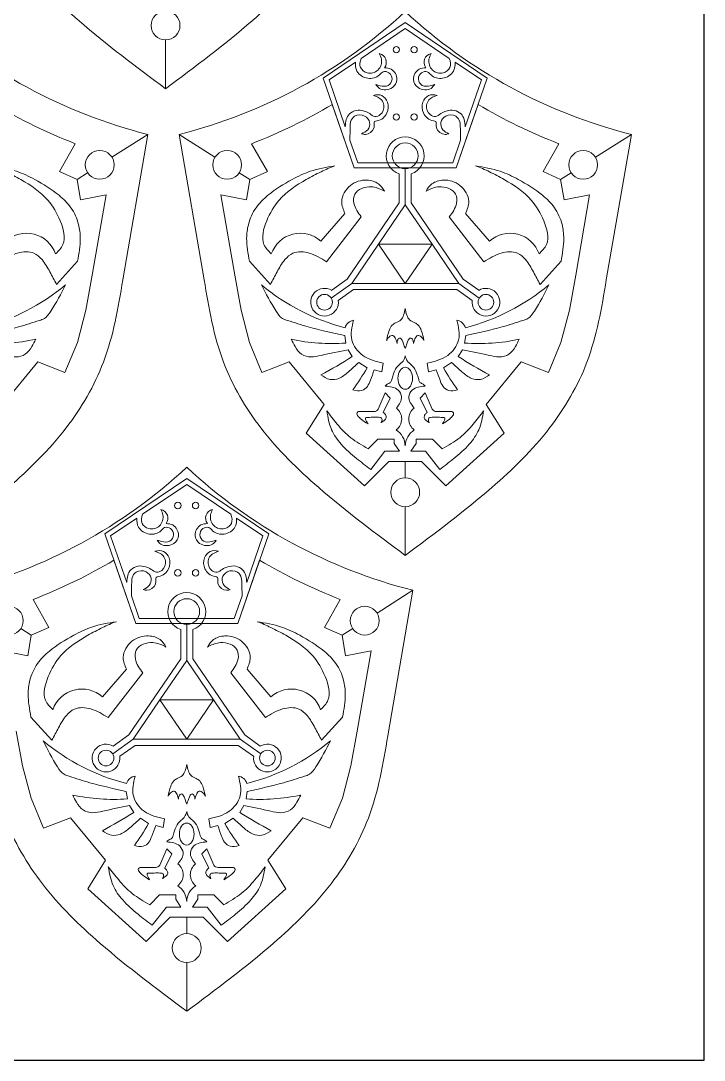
# Model space of a CAD drawing. Header units: inches. Extents: x 0 to 12, y 0 to 12.
# Drawn here: x 9.487 to 12, y 0 to 3.822 of the extents above; entities that cross this region are included whole.
import ezdxf

# ---------------------------------------------------------------- set-up
doc = ezdxf.new("R2010")
doc.units = ezdxf.units.IN
doc.header["$MEASUREMENT"] = 0
doc.layers.get('0').update_dxf_attribs({"color": 5})

msp = doc.modelspace()

# ---------------------------------------------------------------- linework, layer by layer
at = {"lineweight": 0}
for p, q in [((10.9007, 3.8153), (10.599, 3.6116)), ((10.7386, 3.6839), (10.9007, 3.7934)), ((11.2024, 3.6116), (10.9007, 3.8153)), ((10.9007, 3.7934), (11.0628, 3.6839)), ((10.0196, 3.5724), (10.0196, 3.7517)), ((10.6207, 3.6044), (10.7173, 3.6696)), ((11.0841, 3.6696), (11.1807, 3.6044)), ((10.599, 3.6116), (10.7133, 3.2818)), ((10.6803, 3.4324), (10.6207, 3.6044)), ((11.0881, 3.2818), (11.2024, 3.6116)), ((11.1807, 3.6044), (11.1211, 3.4324)), ((10.7133, 3.2818), (10.6327, 3.5145)), ((11.1687, 3.5145), (11.0881, 3.2818)), ((9.9546, 3.404), (9.8226, 3.32)), ((10.2011, 3.32), (10.0691, 3.404)), ((11.7323, 3.404), (11.6003, 3.32)), ((9.6298, 3.2676), (9.6876, 3.3701)), ((10.3361, 3.3701), (10.3939, 3.2676)), ((10.7262, 3.2999), (10.6974, 3.3831)), ((11.104, 3.3831), (11.0752, 3.2999)), ((11.4075, 3.2676), (11.4653, 3.3701)), ((10.9007, 3.2999), (10.7262, 3.2999)), ((11.0752, 3.2999), (10.9007, 3.2999)), ((9.6944, 3.2385), (9.6298, 3.2676)), ((9.7331, 3.2631), (9.6944, 3.2385)), ((10.3293, 3.2385), (10.2906, 3.2631)), ((10.3939, 3.2676), (10.3293, 3.2385)), ((10.9007, 3.2818), (10.7133, 3.2818)), ((10.7133, 3.2818), (10.9007, 3.2818)), ((10.8784, 3.2595), (10.8784, 3.1525)), ((11.0881, 3.2818), (10.9007, 3.2818)), ((10.9007, 3.2818), (11.0881, 3.2818)), ((10.9007, 3.1456), (10.9007, 3.2782)), ((10.923, 3.1525), (10.923, 3.2595)), ((11.4721, 3.2385), (11.4075, 3.2676)), ((11.5108, 3.2631), (11.4721, 3.2385)), ((9.7069, 3.1635), (9.6944, 3.2385)), ((10.3293, 3.2385), (10.3168, 3.1635)), ((11.4846, 3.1635), (11.4721, 3.2385)), ((9.8008, 3.1815), (9.7069, 3.1635)), ((9.7498, 2.8863), (9.8008, 3.1815)), ((10.3168, 3.1635), (10.2229, 3.1815)), ((10.2229, 3.1815), (10.2739, 2.8863)), ((11.5785, 3.1815), (11.4846, 3.1635)), ((11.5275, 2.8863), (11.5785, 3.1815)), ((10.8784, 3.1525), (10.6876, 2.8719)), ((10.9007, 3.1456), (10.8022, 3.0008)), ((10.9992, 3.0008), (10.9007, 3.1456)), ((11.1138, 2.8719), (10.923, 3.1525)), ((10.591, 3.0118), (10.679, 3.1134)), ((10.7388, 3.1009), (10.6113, 2.936)), ((11.0626, 3.1009), (11.1901, 2.936)), ((11.2104, 3.0118), (11.1224, 3.1134)), ((10.8022, 3.0008), (10.7038, 2.8561)), ((10.9007, 2.8561), (10.8022, 3.0008)), ((10.8022, 3.0008), (10.9992, 3.0008)), ((10.9992, 3.0008), (10.9007, 2.8561)), ((11.0976, 2.8561), (10.9992, 3.0008)), ((9.6189, 2.8529), (9.6958, 2.9379)), ((10.4048, 2.8529), (10.3279, 2.9379)), ((11.3966, 2.8529), (11.4735, 2.9379)), ((9.7265, 2.7581), (9.7498, 2.8863)), ((10.2739, 2.8863), (10.2972, 2.7581)), ((10.6876, 2.8719), (10.6304, 2.8309)), ((11.171, 2.8309), (11.1138, 2.8719)), ((11.5042, 2.7581), (11.5275, 2.8863)), ((10.7038, 2.8561), (10.6286, 2.8022)), ((10.6547, 2.7934), (10.711, 2.8338)), ((10.7038, 2.8561), (10.9007, 2.8561)), ((10.711, 2.8338), (10.9007, 2.8338)), ((10.9007, 2.8561), (11.0976, 2.8561)), ((10.9007, 2.8338), (11.0904, 2.8338)), ((11.0904, 2.8338), (11.1467, 2.7934)), ((11.0976, 2.8561), (11.1728, 2.8022)), ((9.6954, 2.639), (9.7265, 2.7581)), ((10.2972, 2.7581), (10.3283, 2.639)), ((11.4731, 2.639), (11.5042, 2.7581)), ((9.6497, 2.5287), (9.6954, 2.639)), ((10.3283, 2.639), (10.374, 2.5287)), ((10.6824, 2.6371), (10.6782, 2.6645)), ((11.119, 2.6371), (11.1232, 2.6645)), ((11.4274, 2.5287), (11.4731, 2.639)), ((10.7058, 2.5872), (10.6906, 2.6127)), ((11.0956, 2.5872), (11.1108, 2.6127)), ((9.4213, 2.4115), (9.5498, 2.5676)), ((9.5498, 2.5676), (9.6497, 2.5287)), ((10.374, 2.5287), (10.4739, 2.5676)), ((10.4739, 2.5676), (10.6024, 2.4115)), ((10.7602, 2.5458), (10.7302, 2.5657)), ((10.8195, 2.5632), (10.8146, 2.5312)), ((10.9819, 2.5632), (10.9868, 2.5312)), ((11.0412, 2.5458), (11.0712, 2.5657)), ((11.1989, 2.4115), (11.3275, 2.5676)), ((11.3275, 2.5676), (11.4274, 2.5287)), ((10.8146, 2.5312), (10.7865, 2.5386)), ((10.9868, 2.5312), (11.0149, 2.5386)), ((10.8013, 2.3937), (10.827, 2.4535)), ((10.827, 2.4535), (10.8456, 2.4349)), ((10.9744, 2.4535), (10.9558, 2.4349)), ((11.0001, 2.3937), (10.9744, 2.4535)), ((10.6024, 2.4115), (10.5365, 2.3059)), ((10.8456, 2.4349), (10.8197, 2.3822)), ((10.9558, 2.4349), (10.9817, 2.3822)), ((11.2649, 2.3059), (11.1989, 2.4115)), ((10.7319, 2.385), (10.7857, 2.385)), ((11.0695, 2.385), (11.0157, 2.385)), ((10.5365, 2.3059), (10.7513, 2.1124)), ((11.0501, 2.1124), (11.2649, 2.3059)), ((10.7647, 2.2479), (10.8006, 2.2839)), ((10.8006, 2.2839), (10.8603, 2.2839)), ((10.8603, 2.2839), (10.8603, 2.2676)), ((10.8603, 2.2676), (10.8796, 2.2391)), ((10.9411, 2.2676), (10.9218, 2.2391)), ((11.0008, 2.2839), (10.9411, 2.2839)), ((10.9411, 2.2839), (10.9411, 2.2676)), ((11.0367, 2.2479), (11.0008, 2.2839)), ((10.8262, 2.2391), (10.7738, 2.1722)), ((10.8796, 2.2391), (10.8262, 2.2391)), ((10.9218, 2.2391), (10.9752, 2.2391)), ((10.9752, 2.2391), (11.0276, 2.1722)), ((10.7513, 2.1124), (10.8403, 2.2014)), ((10.8403, 2.2014), (10.9007, 2.2014)), ((10.9007, 2.2014), (10.9611, 2.2014)), ((10.9007, 2.1414), (10.9007, 2.2014)), ((10.9611, 2.2014), (11.0501, 2.1124)), ((10.0974, 2.1393), (9.7957, 1.9356)), ((9.9353, 2.0079), (10.0974, 2.1174)), ((10.3991, 1.9356), (10.0974, 2.1393)), ((10.0974, 2.1174), (10.2595, 2.0079)), ((10.9007, 1.8561), (10.9007, 2.0354)), ((9.8174, 1.9284), (9.914, 1.9936)), ((10.2808, 1.9936), (10.3774, 1.9284)), ((9.7957, 1.9356), (9.91, 1.6058)), ((9.877, 1.7564), (9.8174, 1.9284)), ((10.2848, 1.6058), (10.3991, 1.9356)), ((10.3774, 1.9284), (10.3178, 1.7564)), ((9.91, 1.6058), (9.8294, 1.8385)), ((10.3654, 1.8385), (10.2848, 1.6058)), ((10.929, 1.728), (10.797, 1.644)), ((9.5328, 1.6941), (9.5906, 1.5916)), ((9.9229, 1.6239), (9.8941, 1.7071)), ((10.3007, 1.7071), (10.2719, 1.6239)), ((10.6042, 1.5916), (10.662, 1.6941)), ((10.0974, 1.6058), (9.91, 1.6058)), ((9.91, 1.6058), (10.0974, 1.6058)), ((10.0974, 1.6239), (9.9229, 1.6239)), ((10.2719, 1.6239), (10.0974, 1.6239)), ((10.2848, 1.6058), (10.0974, 1.6058)), ((10.0974, 1.6058), (10.2848, 1.6058)), ((9.526, 1.5625), (9.4873, 1.5871)), ((9.5906, 1.5916), (9.526, 1.5625)), ((10.0751, 1.5835), (10.0751, 1.4765)), ((10.0974, 1.4696), (10.0974, 1.6022)), ((10.1197, 1.4765), (10.1197, 1.5835)), ((10.6688, 1.5625), (10.6042, 1.5916)), ((10.7075, 1.5871), (10.6688, 1.5625)), ((9.526, 1.5625), (9.5135, 1.4875)), ((10.6813, 1.4875), (10.6688, 1.5625)), ((9.5135, 1.4875), (9.4196, 1.5055)), ((10.7752, 1.5055), (10.6813, 1.4875)), ((10.7242, 1.2103), (10.7752, 1.5055)), ((10.0751, 1.4765), (9.8843, 1.1959)), ((10.0974, 1.4696), (9.9989, 1.3248)), ((10.1959, 1.3248), (10.0974, 1.4696)), ((10.3105, 1.1959), (10.1197, 1.4765)), ((9.7877, 1.3358), (9.8757, 1.4374)), ((9.9355, 1.4249), (9.808, 1.26)), ((10.2593, 1.4249), (10.3868, 1.26)), ((10.4071, 1.3358), (10.3191, 1.4374)), ((9.9989, 1.3248), (9.9005, 1.1801)), ((10.0974, 1.1801), (9.9989, 1.3248)), ((9.9989, 1.3248), (10.1959, 1.3248)), ((10.1959, 1.3248), (10.0974, 1.1801)), ((10.2943, 1.1801), (10.1959, 1.3248)), ((9.6015, 1.1769), (9.5246, 1.2619)), ((10.5933, 1.1769), (10.6702, 1.2619)), ((9.4706, 1.2103), (9.4939, 1.0821)), ((9.8843, 1.1959), (9.8271, 1.1549)), ((10.3677, 1.1549), (10.3105, 1.1959)), ((10.7009, 1.0821), (10.7242, 1.2103)), ((9.9005, 1.1801), (9.8253, 1.1262)), ((9.8514, 1.1174), (9.9077, 1.1578)), ((9.9005, 1.1801), (10.0974, 1.1801)), ((9.9077, 1.1578), (10.0974, 1.1578)), ((10.0974, 1.1801), (10.2943, 1.1801)), ((10.0974, 1.1578), (10.2871, 1.1578)), ((10.2871, 1.1578), (10.3434, 1.1174)), ((10.2943, 1.1801), (10.3695, 1.1262)), ((9.4939, 1.0821), (9.525, 0.963)), ((10.6698, 0.963), (10.7009, 1.0821)), ((9.525, 0.963), (9.5707, 0.8527)), ((9.8791, 0.9611), (9.8749, 0.9885)), ((10.3157, 0.9611), (10.3199, 0.9885)), ((10.6241, 0.8527), (10.6698, 0.963)), ((9.9025, 0.9112), (9.8873, 0.9367)), ((10.2923, 0.9112), (10.3075, 0.9367)), ((9.5707, 0.8527), (9.6706, 0.8916)), ((9.6706, 0.8916), (9.7991, 0.7355)), ((9.9569, 0.8698), (9.9269, 0.8897)), ((10.0162, 0.8872), (10.0113, 0.8552)), ((10.1786, 0.8872), (10.1835, 0.8552)), ((10.2379, 0.8698), (10.2679, 0.8897)), ((10.3956, 0.7355), (10.5242, 0.8916)), ((10.5242, 0.8916), (10.6241, 0.8527)), ((10.0113, 0.8552), (9.9832, 0.8626)), ((10.1835, 0.8552), (10.2116, 0.8626)), ((9.998, 0.7177), (10.0237, 0.7775)), ((10.0237, 0.7775), (10.0423, 0.7589)), ((10.1711, 0.7775), (10.1525, 0.7589)), ((10.1968, 0.7177), (10.1711, 0.7775)), ((9.7991, 0.7355), (9.7332, 0.6299)), ((10.0423, 0.7589), (10.0164, 0.7062)), ((10.1525, 0.7589), (10.1784, 0.7062)), ((10.4616, 0.6299), (10.3956, 0.7355)), ((9.9286, 0.709), (9.9824, 0.709)), ((10.2662, 0.709), (10.2124, 0.709)), ((9.7332, 0.6299), (9.948, 0.4364)), ((10.2468, 0.4364), (10.4616, 0.6299)), ((9.9614, 0.5719), (9.9973, 0.6079)), ((9.9973, 0.6079), (10.057, 0.6079)), ((10.057, 0.6079), (10.057, 0.5916)), ((10.057, 0.5916), (10.0763, 0.5631)), ((10.1378, 0.5916), (10.1185, 0.5631)), ((10.1975, 0.6079), (10.1378, 0.6079)), ((10.1378, 0.6079), (10.1378, 0.5916)), ((10.2334, 0.5719), (10.1975, 0.6079)), ((10.0229, 0.5631), (9.9705, 0.4962)), ((10.0763, 0.5631), (10.0229, 0.5631)), ((10.1185, 0.5631), (10.1719, 0.5631)), ((10.1719, 0.5631), (10.2243, 0.4962)), ((9.948, 0.4364), (10.037, 0.5254)), ((10.037, 0.5254), (10.0974, 0.5254)), ((10.0974, 0.5254), (10.1578, 0.5254)), ((10.0974, 0.4654), (10.0974, 0.5254)), ((10.1578, 0.5254), (10.2468, 0.4364)), ((10.0974, 0.1801), (10.0974, 0.3594))]:
    msp.add_line(p, q, dxfattribs=at)
at = {"color": 250, "lineweight": 0}
for p, q in [((9.8621, 2.8689), (9.9546, 3.404)), ((10.0691, 3.404), (10.1616, 2.8689)), ((11.6398, 2.8689), (11.7323, 3.404)), ((10.8365, 1.1929), (10.929, 1.728))]:
    msp.add_line(p, q, dxfattribs=at)
msp.add_lwpolyline([(0, 0), (12, 0), (12, 12), (0, 12)], close=True)
at = {"lineweight": 0}
for centre, radius in [((10.0196, 3.8047), 0.053), ((10.8681, 3.7158), 0.0118), ((10.9333, 3.7158), 0.0118), ((10.8681, 3.4681), 0.0118), ((10.9333, 3.4681), 0.0118), ((9.7775, 3.2922), 0.053), ((10.2462, 3.2922), 0.053), ((11.5551, 3.2922), 0.053), ((10.9007, 2.0884), 0.053), ((10.0648, 2.0398), 0.0118), ((10.13, 2.0398), 0.0118), ((10.0648, 1.7921), 0.0118), ((10.13, 1.7921), 0.0118), ((9.443, 1.6162), 0.053), ((10.7518, 1.6162), 0.053), ((10.0974, 0.4124), 0.053)]:
    msp.add_circle(centre, radius, dxfattribs=at)
at = {"color": 250, "lineweight": 0}
for centre, start, end in [((10.419, 5.2494), 227.0707, 255.8739), ((9.6047, 5.2494), 284.1261, 312.9293), ((12.1967, 5.2494), 227.0707, 255.8739), ((8.8014, 3.5734), 284.1261, 312.9293), ((11.3934, 3.5734), 227.0707, 255.8739)]:
    msp.add_arc(centre, 1.9029, start, end, dxfattribs=at)
at = {"lineweight": 0}
for centre, radius, start, end in [((10.7988, 3.6694), 0.0326, 322.4729, 78.1054), ((11.0026, 3.6694), 0.0326, 101.8946, 217.5271), ((10.419, 5.2494), 2.0166, 239.351, 248.734), ((9.6047, 5.2494), 2.0166, 291.266, 300.649), ((12.1967, 5.2494), 2.0166, 239.351, 248.734), ((10.9007, 3.3256), 0.0697, 90, 251.3478), ((10.9007, 3.3256), 0.0474, 0, 180), ((10.9007, 3.3256), 0.0697, 288.6522, 90), ((10.9007, 3.3256), 0.0474, 180, 0), ((9.5085, 2.9276), 0.1132, 19.2558, 131.9958), ((10.5152, 2.9276), 0.1132, 48.0042, 160.7442), ((11.2862, 2.9276), 0.1132, 19.2558, 131.9958), ((9.1511, 3.4497), 0.7804, 284.3341, 309.8666), ((10.8726, 3.4497), 0.7804, 230.1334, 255.6659), ((10.604, 2.7872), 0.051, 58.8504, 7.0054), ((10.9288, 3.4497), 0.7804, 284.3341, 309.8666), ((11.1974, 2.7872), 0.051, 172.9946, 121.1496), ((10.604, 2.7872), 0.0288, 0, 180), ((11.1974, 2.7872), 0.0288, 0, 180), ((10.604, 2.7872), 0.0288, 180, 0), ((11.1974, 2.7872), 0.0288, 180, 0), ((10.7188, 2.6801), 0.0417, 101.4674, 161.1937), ((11.0826, 2.6801), 0.0417, 18.8063, 78.5326), ((9.3933, 3.3465), 0.7114, 265.8076, 282.0733), ((10.6304, 3.3465), 0.7114, 257.9267, 274.1924), ((11.171, 3.3465), 0.7114, 265.8076, 282.0733), ((9.6832, 4.2081), 1.9165, 298.2597, 302.2494), ((12.1182, 4.2081), 1.9165, 237.7506, 241.7403), ((9.9079, 3.0358), 0.9831, 324.5017, 330.1066), ((11.8935, 3.0358), 0.9831, 209.8934, 215.4983), ((10.7854, 2.4039), 0.0189, 271.0459, 327.1361), ((10.8371, 2.3581), 0.0506, 306.8379, 52.1804), ((10.9643, 2.3581), 0.0506, 127.8196, 233.1621), ((11.016, 2.4039), 0.0189, 212.8639, 268.9541), ((10.8283, 2.2566), 0.0724, 1.9204, 57.3192), ((10.9731, 2.2566), 0.0724, 122.6808, 178.0796), ((9.9955, 1.9933), 0.0326, 322.4729, 78.1054), ((10.1993, 1.9933), 0.0326, 101.8946, 217.5271), ((8.8014, 3.5734), 2.0166, 291.266, 300.649), ((11.3934, 3.5734), 2.0166, 239.351, 248.734), ((10.0974, 1.6496), 0.0697, 90, 251.3478), ((10.0974, 1.6496), 0.0474, 0, 180), ((10.0974, 1.6496), 0.0697, 288.6522, 90), ((10.0974, 1.6496), 0.0474, 180, 0), ((9.7119, 1.2516), 0.1132, 48.0042, 160.7442), ((10.4829, 1.2516), 0.1132, 19.2558, 131.9958), ((10.0693, 1.7737), 0.7804, 230.1334, 255.6659), ((9.8007, 1.1112), 0.051, 58.8504, 7.0054), ((10.1255, 1.7737), 0.7804, 284.3341, 309.8666), ((10.3941, 1.1112), 0.051, 172.9946, 121.1496), ((9.8007, 1.1112), 0.0288, 0, 180), ((9.8007, 1.1112), 0.0288, 180, 0), ((10.3941, 1.1112), 0.0288, 0, 180), ((10.3941, 1.1112), 0.0288, 180, 0), ((9.9155, 1.0041), 0.0417, 101.4674, 161.1937), ((10.2793, 1.0041), 0.0417, 18.8063, 78.5326), ((9.8271, 1.6705), 0.7114, 257.9267, 274.1924), ((10.3677, 1.6705), 0.7114, 265.8076, 282.0733), ((8.8799, 2.5321), 1.9165, 298.2597, 302.2494), ((11.3149, 2.5321), 1.9165, 237.7506, 241.7403), ((9.1046, 1.3598), 0.9831, 324.5017, 330.1066), ((11.0902, 1.3598), 0.9831, 209.8934, 215.4983), ((9.9821, 0.7279), 0.0189, 271.0459, 327.1361), ((10.0338, 0.6821), 0.0506, 306.8379, 52.1804), ((10.161, 0.6821), 0.0506, 127.8196, 233.1621), ((10.2127, 0.7279), 0.0189, 212.8639, 268.9541), ((10.025, 0.5806), 0.0724, 1.9204, 57.3192), ((10.1698, 0.5806), 0.0724, 122.6808, 178.0796)]:
    msp.add_arc(centre, radius, start, end, dxfattribs=at)
for centre in [(10.9007, 2.5077), (10.0974, 0.8317)]:
    msp.add_ellipse(centre, major_axis=(0, 0.0405), ratio=0.665933, dxfattribs=at)
at = {"color": 250, "lineweight": 0}
for points in [[(10.0196, 3.5724), (9.9115, 3.6529), (9.7216, 3.7941), (9.4846, 4.0251), (9.331, 4.2876), (9.2972, 4.4822), (9.2805, 4.5852)], [(10.0196, 3.5724), (10.1277, 3.6529), (10.3176, 3.7941), (10.5546, 4.0251), (10.7081, 4.2876), (10.742, 4.4822), (10.7587, 4.5852)], [(9.123, 1.8561), (9.2311, 1.9366), (9.421, 2.0779), (9.658, 2.3088), (9.8115, 2.5713), (9.8454, 2.7659), (9.8621, 2.8689)], [(10.9007, 1.8561), (10.7926, 1.9366), (10.6027, 2.0779), (10.3657, 2.3088), (10.2122, 2.5713), (10.1783, 2.7659), (10.1616, 2.8689)], [(10.9007, 1.8561), (11.0088, 1.9366), (11.1987, 2.0779), (11.4357, 2.3088), (11.5892, 2.5713), (11.6231, 2.7659), (11.6398, 2.8689)], [(10.0974, 0.1801), (9.9893, 0.2606), (9.7994, 0.4019), (9.5624, 0.6328), (9.4089, 0.8953), (9.375, 1.0899), (9.3583, 1.1929)], [(10.0974, 0.1801), (10.2055, 0.2606), (10.3954, 0.4019), (10.6324, 0.6328), (10.7859, 0.8953), (10.8198, 1.0899), (10.8365, 1.1929)]]:
    msp.add_open_spline(points, degree=3, knots=[0, 0, 0, 0, 0.0808468, 0.1419248, 0.197496, 0.2597021, 0.2597021, 0.2597021, 0.2597021], dxfattribs=at)
at = {"lineweight": 0}
for points, knots in [([(10.7173, 3.6696), (10.7172, 3.6576), (10.7192, 3.6299), (10.7617, 3.6038), (10.8008, 3.6145), (10.8188, 3.6386), (10.845, 3.6332), (10.8569, 3.607), (10.8398, 3.5785), (10.8122, 3.5814), (10.7976, 3.586), (10.7924, 3.5876)], [0.00161532, 0.00161532, 0.00161532, 0.00161532, 0.00843951, 0.01794767, 0.02676165, 0.03034979, 0.03473275, 0.03990875, 0.04526398, 0.05124625, 0.05456569, 0.05456569, 0.05456569, 0.05456569]), ([(10.8055, 3.7012), (10.8088, 3.6947), (10.8184, 3.6754), (10.8061, 3.6354), (10.7631, 3.6238), (10.7298, 3.6496), (10.7342, 3.6716), (10.7386, 3.6839)], [0, 0, 0, 0, 0.00433671, 0.01277802, 0.0209013, 0.027078, 0.03417887, 0.03417887, 0.03417887, 0.03417887]), ([(11.0841, 3.6696), (11.0842, 3.6576), (11.0822, 3.6299), (11.0397, 3.6038), (11.0006, 3.6145), (10.9826, 3.6386), (10.9564, 3.6332), (10.9445, 3.607), (10.9616, 3.5785), (10.9892, 3.5814), (11.0038, 3.586), (11.009, 3.5876)], [0.00161532, 0.00161532, 0.00161532, 0.00161532, 0.00843951, 0.01794767, 0.02676165, 0.03034979, 0.03473275, 0.03990875, 0.04526398, 0.05124625, 0.05456569, 0.05456569, 0.05456569, 0.05456569]), ([(10.9959, 3.7012), (10.9926, 3.6947), (10.983, 3.6754), (10.9953, 3.6354), (11.0383, 3.6238), (11.0716, 3.6496), (11.0672, 3.6716), (11.0628, 3.6839)], [0, 0, 0, 0, 0.00433671, 0.01277802, 0.0209013, 0.027078, 0.03417887, 0.03417887, 0.03417887, 0.03417887]), ([(10.7924, 3.5876), (10.7964, 3.5823), (10.8104, 3.5643), (10.8541, 3.5681), (10.878, 3.6082), (10.8567, 3.6466), (10.8332, 3.6487), (10.8246, 3.6495)], [0.00033634, 0.00033634, 0.00033634, 0.00033634, 0.0041984, 0.013742, 0.02052441, 0.02924261, 0.03426993, 0.03426993, 0.03426993, 0.03426993]), ([(11.009, 3.5876), (11.005, 3.5823), (10.991, 3.5643), (10.9473, 3.5681), (10.9234, 3.6082), (10.9447, 3.6466), (10.9682, 3.6487), (10.9768, 3.6495)], [0.00033634, 0.00033634, 0.00033634, 0.00033634, 0.0041984, 0.013742, 0.02052441, 0.02924261, 0.03426993, 0.03426993, 0.03426993, 0.03426993]), ([(10.7835, 3.5479), (10.7949, 3.5437), (10.8129, 3.5368), (10.8265, 3.5068), (10.8165, 3.4775), (10.7881, 3.4665), (10.7702, 3.4817), (10.7483, 3.4921), (10.7208, 3.4955), (10.6855, 3.4773), (10.6809, 3.4509), (10.6803, 3.4324)], [0.00030639, 0.00030639, 0.00030639, 0.00030639, 0.00723422, 0.01140536, 0.01883983, 0.0229945, 0.02731397, 0.03175048, 0.03768136, 0.04330908, 0.05350238, 0.05350238, 0.05350238, 0.05350238]), ([(10.7405, 3.4068), (10.745, 3.4053), (10.7619, 3.4006), (10.7869, 3.4193), (10.787, 3.4395), (10.7861, 3.4531), (10.8116, 3.4551), (10.838, 3.4781), (10.8414, 3.5216), (10.8156, 3.5519), (10.7947, 3.5507), (10.7835, 3.5479)], [0.000453, 0.000453, 0.000453, 0.000453, 0.00323887, 0.01091014, 0.01408877, 0.01589701, 0.01769875, 0.02708716, 0.03507638, 0.0414146, 0.04796878, 0.04796878, 0.04796878, 0.04796878]), ([(11.0609, 3.4068), (11.0564, 3.4053), (11.0395, 3.4006), (11.0145, 3.4193), (11.0144, 3.4395), (11.0153, 3.4531), (10.9898, 3.4551), (10.9634, 3.4781), (10.96, 3.5216), (10.9858, 3.5519), (11.0067, 3.5507), (11.0179, 3.5479)], [0.000453, 0.000453, 0.000453, 0.000453, 0.00323887, 0.01091014, 0.01408877, 0.01589701, 0.01769875, 0.02708716, 0.03507638, 0.0414146, 0.04796878, 0.04796878, 0.04796878, 0.04796878]), ([(11.0179, 3.5479), (11.0065, 3.5437), (10.9885, 3.5368), (10.9749, 3.5068), (10.9849, 3.4775), (11.0133, 3.4665), (11.0312, 3.4817), (11.0531, 3.4921), (11.0806, 3.4955), (11.1159, 3.4773), (11.1205, 3.4509), (11.1211, 3.4324)], [0.00030639, 0.00030639, 0.00030639, 0.00030639, 0.00723422, 0.01140536, 0.01883983, 0.0229945, 0.02731397, 0.03175048, 0.03768136, 0.04330908, 0.05350238, 0.05350238, 0.05350238, 0.05350238]), ([(10.7405, 3.4068), (10.7488, 3.4107), (10.7656, 3.4187), (10.7749, 3.4501), (10.7518, 3.4775), (10.7148, 3.4778), (10.6991, 3.4538), (10.6978, 3.4229), (10.6975, 3.4005), (10.6974, 3.3831)], [0.0000638, 0.0000638, 0.0000638, 0.0000638, 0.00537861, 0.01092551, 0.01688756, 0.02427956, 0.02934575, 0.0323294, 0.04278048, 0.04278048, 0.04278048, 0.04278048]), ([(11.0609, 3.4068), (11.0526, 3.4107), (11.0358, 3.4187), (11.0265, 3.4501), (11.0496, 3.4775), (11.0866, 3.4778), (11.1023, 3.4538), (11.1036, 3.4229), (11.1039, 3.4005), (11.104, 3.3831)], [0.0000638, 0.0000638, 0.0000638, 0.0000638, 0.00537861, 0.01092551, 0.01688756, 0.02427956, 0.02934575, 0.0323294, 0.04278048, 0.04278048, 0.04278048, 0.04278048]), ([(9.3816, 3.2885), (9.4122, 3.2834), (9.467, 3.2744), (9.5492, 3.2345), (9.6183, 3.1919), (9.6756, 3.136), (9.7012, 3.0793), (9.7093, 3.011), (9.701, 2.966), (9.6958, 2.9379)], [0, 0, 0, 0, 0.0185093, 0.0331391, 0.054433, 0.0670295, 0.0805547, 0.0908208, 0.1078467, 0.1078467, 0.1078467, 0.1078467]), ([(9.6153, 2.965), (9.626, 2.9758), (9.6581, 3.0084), (9.6346, 3.0908), (9.5851, 3.1759), (9.506, 3.2297), (9.4346, 3.266), (9.3992, 3.2829), (9.3816, 3.2885)], [0, 0, 0, 0, 0.00874255, 0.02624393, 0.04399088, 0.06904044, 0.08130712, 0.09240467, 0.09240467, 0.09240467, 0.09240467]), ([(10.6421, 3.2885), (10.6115, 3.2834), (10.5567, 3.2744), (10.4745, 3.2345), (10.4054, 3.1919), (10.3481, 3.136), (10.3226, 3.0793), (10.3144, 3.011), (10.3227, 2.966), (10.3279, 2.9379)], [0, 0, 0, 0, 0.0185093, 0.0331391, 0.054433, 0.0670295, 0.0805547, 0.0908208, 0.1078467, 0.1078467, 0.1078467, 0.1078467]), ([(10.4084, 2.965), (10.3977, 2.9758), (10.3656, 3.0084), (10.3891, 3.0908), (10.4386, 3.1759), (10.5177, 3.2297), (10.5891, 3.266), (10.6245, 3.2829), (10.6421, 3.2885)], [0, 0, 0, 0, 0.00874255, 0.02624393, 0.04399088, 0.06904044, 0.08130712, 0.09240467, 0.09240467, 0.09240467, 0.09240467]), ([(11.1593, 3.2885), (11.1899, 3.2834), (11.2447, 3.2744), (11.3269, 3.2345), (11.396, 3.1919), (11.4533, 3.136), (11.4788, 3.0793), (11.487, 3.011), (11.4787, 2.966), (11.4735, 2.9379)], [0, 0, 0, 0, 0.0185093, 0.0331391, 0.054433, 0.0670295, 0.0805547, 0.0908208, 0.1078467, 0.1078467, 0.1078467, 0.1078467]), ([(11.393, 2.965), (11.4037, 2.9758), (11.4358, 3.0084), (11.4123, 3.0908), (11.3628, 3.1759), (11.2837, 3.2297), (11.2123, 3.266), (11.1769, 3.2829), (11.1593, 3.2885)], [0, 0, 0, 0, 0.00874255, 0.02624393, 0.04399088, 0.06904044, 0.08130712, 0.09240467, 0.09240467, 0.09240467, 0.09240467]), ([(10.679, 3.1134), (10.673, 3.128), (10.6582, 3.1641), (10.6941, 3.2234), (10.7533, 3.2418), (10.8032, 3.2276), (10.8183, 3.2059), (10.8242, 3.1954)], [0, 0, 0, 0, 0.0091162, 0.02256182, 0.03539583, 0.04424211, 0.051276, 0.051276, 0.051276, 0.051276]), ([(10.7388, 3.1009), (10.7272, 3.1167), (10.709, 3.1414), (10.7116, 3.1992), (10.7715, 3.2193), (10.8076, 3.2042), (10.8225, 3.1963), (10.8242, 3.1954)], [0, 0, 0, 0, 0.01143883, 0.01801906, 0.03139935, 0.04037691, 0.0415103, 0.0415103, 0.0415103, 0.0415103]), ([(11.1224, 3.1134), (11.1284, 3.128), (11.1432, 3.1641), (11.1073, 3.2234), (11.0481, 3.2418), (10.9982, 3.2276), (10.9831, 3.2059), (10.9772, 3.1954)], [0, 0, 0, 0, 0.0091162, 0.02256182, 0.03539583, 0.04424211, 0.051276, 0.051276, 0.051276, 0.051276]), ([(11.0626, 3.1009), (11.0742, 3.1167), (11.0924, 3.1414), (11.0898, 3.1992), (11.0299, 3.2193), (10.9938, 3.2042), (10.9789, 3.1963), (10.9772, 3.1954)], [0, 0, 0, 0, 0.01143883, 0.01801906, 0.03139935, 0.04037691, 0.0415103, 0.0415103, 0.0415103, 0.0415103]), ([(9.6189, 2.8529), (9.6107, 2.8681), (9.5942, 2.8992), (9.5711, 2.9411), (9.5313, 2.9758), (9.4694, 2.9715), (9.4324, 2.9485), (9.4124, 2.936)], [0, 0, 0, 0, 0.01038254, 0.02111262, 0.02864786, 0.04065201, 0.05478983, 0.05478983, 0.05478983, 0.05478983]), ([(10.4048, 2.8529), (10.413, 2.8681), (10.4295, 2.8992), (10.4526, 2.9411), (10.4924, 2.9758), (10.5543, 2.9715), (10.5913, 2.9485), (10.6113, 2.936)], [0, 0, 0, 0, 0.01038254, 0.02111262, 0.02864786, 0.04065201, 0.05478983, 0.05478983, 0.05478983, 0.05478983]), ([(11.3966, 2.8529), (11.3884, 2.8681), (11.3719, 2.8992), (11.3488, 2.9411), (11.309, 2.9758), (11.2471, 2.9715), (11.2101, 2.9485), (11.1901, 2.936)], [0, 0, 0, 0, 0.01038254, 0.02111262, 0.02864786, 0.04065201, 0.05478983, 0.05478983, 0.05478983, 0.05478983]), ([(9.3455, 2.6645), (9.3905, 2.6743), (9.4616, 2.6898), (9.5362, 2.7137), (9.5801, 2.7279), (9.6132, 2.7756), (9.6349, 2.8184), (9.6514, 2.8507)], [0, 0, 0, 0, 0.02753964, 0.04351363, 0.0474821, 0.05463243, 0.07669562, 0.07669562, 0.07669562, 0.07669562]), ([(10.6782, 2.6645), (10.6332, 2.6743), (10.5621, 2.6898), (10.4875, 2.7137), (10.4436, 2.7279), (10.4105, 2.7756), (10.3888, 2.8184), (10.3723, 2.8507)], [0, 0, 0, 0, 0.02753964, 0.04351363, 0.0474821, 0.05463243, 0.07669562, 0.07669562, 0.07669562, 0.07669562]), ([(11.1232, 2.6645), (11.1682, 2.6743), (11.2393, 2.6898), (11.3139, 2.7137), (11.3578, 2.7279), (11.3909, 2.7756), (11.4126, 2.8184), (11.4291, 2.8507)], [0, 0, 0, 0, 0.02753964, 0.04351363, 0.0474821, 0.05463243, 0.07669562, 0.07669562, 0.07669562, 0.07669562]), ([(10.9007, 2.7636), (10.8992, 2.7555), (10.8964, 2.741), (10.8857, 2.7201), (10.8674, 2.7129), (10.85, 2.7025), (10.8388, 2.6787), (10.8346, 2.6591), (10.8319, 2.6468)], [0, 0, 0, 0, 0.00496667, 0.00889983, 0.01334248, 0.01630321, 0.02086423, 0.02843291, 0.02843291, 0.02843291, 0.02843291]), ([(10.9007, 2.7636), (10.9022, 2.7555), (10.905, 2.741), (10.9157, 2.7201), (10.934, 2.7129), (10.9514, 2.7025), (10.9626, 2.6787), (10.9668, 2.6591), (10.9695, 2.6468)], [0, 0, 0, 0, 0.00496667, 0.00889983, 0.01334248, 0.01630321, 0.02086423, 0.02843291, 0.02843291, 0.02843291, 0.02843291]), ([(10.8195, 2.5632), (10.7929, 2.5695), (10.7436, 2.5813), (10.6934, 2.648), (10.7047, 2.6962), (10.7105, 2.721)], [0, 0, 0, 0, 0.01607831, 0.02987121, 0.04449574, 0.04449574, 0.04449574, 0.04449574]), ([(10.9819, 2.5632), (11.0085, 2.5695), (11.0578, 2.5813), (11.108, 2.648), (11.0967, 2.6962), (11.0909, 2.721)], [0, 0, 0, 0, 0.01607831, 0.02987121, 0.04449574, 0.04449574, 0.04449574, 0.04449574]), ([(9.3331, 2.6127), (9.366, 2.6059), (9.4113, 2.5965), (9.4684, 2.5832), (9.5069, 2.5927), (9.5277, 2.6221), (9.5377, 2.642), (9.5421, 2.6509)], [0, 0, 0, 0, 0.02023305, 0.02779216, 0.03497388, 0.04239776, 0.04841567, 0.04841567, 0.04841567, 0.04841567]), ([(10.6906, 2.6127), (10.6577, 2.6059), (10.6124, 2.5965), (10.5553, 2.5832), (10.5168, 2.5927), (10.496, 2.6221), (10.486, 2.642), (10.4816, 2.6509)], [0, 0, 0, 0, 0.02023305, 0.02779216, 0.03497388, 0.04239776, 0.04841567, 0.04841567, 0.04841567, 0.04841567]), ([(10.8705, 2.6357), (10.8692, 2.6411), (10.8666, 2.6516), (10.8565, 2.6696), (10.8395, 2.6596), (10.8345, 2.6511), (10.8319, 2.6468)], [0, 0, 0, 0, 0.00351206, 0.00679766, 0.00978558, 0.01288207, 0.01288207, 0.01288207, 0.01288207]), ([(10.9007, 2.6175), (10.8985, 2.6233), (10.8945, 2.6336), (10.8911, 2.6467), (10.8813, 2.6592), (10.8708, 2.6476), (10.8706, 2.6398), (10.8705, 2.6357)], [0, 0, 0, 0, 0.00367448, 0.00651244, 0.00872326, 0.0109429, 0.0134626, 0.0134626, 0.0134626, 0.0134626]), ([(10.9007, 2.6175), (10.9029, 2.6233), (10.9069, 2.6336), (10.9103, 2.6467), (10.9201, 2.6592), (10.9306, 2.6476), (10.9308, 2.6398), (10.9309, 2.6357)], [0, 0, 0, 0, 0.00367448, 0.00651244, 0.00872326, 0.0109429, 0.0134626, 0.0134626, 0.0134626, 0.0134626]), ([(10.9309, 2.6357), (10.9322, 2.6411), (10.9348, 2.6516), (10.9449, 2.6696), (10.9619, 2.6596), (10.9669, 2.6511), (10.9695, 2.6468)], [0, 0, 0, 0, 0.00351206, 0.00679766, 0.00978558, 0.01288207, 0.01288207, 0.01288207, 0.01288207]), ([(11.1108, 2.6127), (11.1437, 2.6059), (11.189, 2.5965), (11.2461, 2.5832), (11.2846, 2.5927), (11.3054, 2.6221), (11.3154, 2.642), (11.3198, 2.6509)], [0, 0, 0, 0, 0.02023305, 0.02779216, 0.03497388, 0.04239776, 0.04841567, 0.04841567, 0.04841567, 0.04841567]), ([(10.7302, 2.5657), (10.7174, 2.5538), (10.6943, 2.5326), (10.6612, 2.5052), (10.6214, 2.4995), (10.6013, 2.5128), (10.5906, 2.52)], [0, 0, 0, 0, 0.01052872, 0.01884852, 0.02537562, 0.03288337, 0.03288337, 0.03288337, 0.03288337]), ([(10.9007, 2.5901), (10.8988, 2.5833), (10.8956, 2.5721), (10.8817, 2.5601), (10.8656, 2.546), (10.8572, 2.5237), (10.8515, 2.5053), (10.8477, 2.4899), (10.8346, 2.4873), (10.8293, 2.4814), (10.8272, 2.4791)], [0, 0, 0, 0, 0.00412311, 0.00675957, 0.01082209, 0.01687384, 0.02044886, 0.02277519, 0.025562, 0.02745838, 0.02745838, 0.02745838, 0.02745838]), ([(10.9007, 2.5901), (10.9026, 2.5833), (10.9058, 2.5721), (10.9197, 2.5601), (10.9358, 2.546), (10.9442, 2.5237), (10.9499, 2.5053), (10.9537, 2.4899), (10.9668, 2.4873), (10.9721, 2.4814), (10.9742, 2.4791)], [0, 0, 0, 0, 0.00412311, 0.00675957, 0.01082209, 0.01687384, 0.02044886, 0.02277519, 0.025562, 0.02745838, 0.02745838, 0.02745838, 0.02745838]), ([(11.0712, 2.5657), (11.084, 2.5538), (11.1071, 2.5326), (11.1402, 2.5052), (11.18, 2.4995), (11.2001, 2.5128), (11.2108, 2.52)], [0, 0, 0, 0, 0.01052872, 0.01884852, 0.02537562, 0.03288337, 0.03288337, 0.03288337, 0.03288337]), ([(10.7865, 2.5386), (10.7821, 2.5258), (10.7748, 2.505), (10.7635, 2.4766), (10.7395, 2.4574), (10.7195, 2.4622), (10.7083, 2.4649)], [0, 0, 0, 0, 0.00813648, 0.01321573, 0.01827977, 0.02485473, 0.02485473, 0.02485473, 0.02485473]), ([(11.0149, 2.5386), (11.0193, 2.5258), (11.0266, 2.505), (11.0379, 2.4766), (11.0619, 2.4574), (11.0819, 2.4622), (11.0931, 2.4649)], [0, 0, 0, 0, 0.00813648, 0.01321573, 0.01827977, 0.02485473, 0.02485473, 0.02485473, 0.02485473]), ([(10.8681, 2.3981), (10.8784, 2.4114), (10.8949, 2.4327), (10.8723, 2.4742), (10.8449, 2.4772), (10.8272, 2.4791)], [0, 0, 0, 0, 0.00906876, 0.01459213, 0.02458282, 0.02458282, 0.02458282, 0.02458282]), ([(10.9333, 2.3981), (10.923, 2.4114), (10.9064, 2.4327), (10.9291, 2.4742), (10.9565, 2.4772), (10.9742, 2.4791)], [0, 0, 0, 0, 0.00906876, 0.01459213, 0.02458282, 0.02458282, 0.02458282, 0.02458282]), ([(10.7738, 2.1722), (10.7563, 2.1855), (10.7181, 2.2142), (10.6664, 2.2599), (10.6243, 2.3189), (10.6165, 2.3639), (10.6124, 2.3876)], [0, 0, 0, 0, 0.01319771, 0.02863214, 0.04139854, 0.05566643, 0.05566643, 0.05566643, 0.05566643]), ([(10.7647, 2.2479), (10.7424, 2.2606), (10.6996, 2.2849), (10.6512, 2.336), (10.6248, 2.3711), (10.6124, 2.3876)], [0, 0, 0, 0, 0.0153222, 0.02936662, 0.04175131, 0.04175131, 0.04175131, 0.04175131]), ([(10.764, 2.3395), (10.7556, 2.3448), (10.7416, 2.3537), (10.7278, 2.3663), (10.7212, 2.3767), (10.7253, 2.3847), (10.73, 2.3849), (10.7319, 2.385)], [0, 0, 0, 0, 0.00596177, 0.00986587, 0.01130521, 0.01296865, 0.01403095, 0.01403095, 0.01403095, 0.01403095]), ([(10.8197, 2.3822), (10.8226, 2.3798), (10.8287, 2.3749), (10.8345, 2.3568), (10.8191, 2.35), (10.8123, 2.344), (10.8121, 2.3438)], [0, 0, 0, 0, 0.002263082, 0.004672888, 0.009805081, 0.009973743, 0.009973743, 0.009973743, 0.009973743]), ([(10.9817, 2.3822), (10.9788, 2.3798), (10.9727, 2.3749), (10.9669, 2.3568), (10.9823, 2.35), (10.9891, 2.344), (10.9893, 2.3438)], [0, 0, 0, 0, 0.002263082, 0.004672888, 0.009805081, 0.009973743, 0.009973743, 0.009973743, 0.009973743]), ([(11.0276, 2.1722), (11.0451, 2.1855), (11.0833, 2.2142), (11.135, 2.2599), (11.1771, 2.3189), (11.1849, 2.3639), (11.189, 2.3876)], [0, 0, 0, 0, 0.01319771, 0.02863214, 0.04139854, 0.05566643, 0.05566643, 0.05566643, 0.05566643]), ([(11.0367, 2.2479), (11.059, 2.2606), (11.1018, 2.2849), (11.1502, 2.336), (11.1766, 2.3711), (11.189, 2.3876)], [0, 0, 0, 0, 0.0153222, 0.02936662, 0.04175131, 0.04175131, 0.04175131, 0.04175131]), ([(11.0374, 2.3395), (11.0458, 2.3448), (11.0598, 2.3537), (11.0736, 2.3663), (11.0802, 2.3767), (11.0761, 2.3847), (11.0714, 2.3849), (11.0695, 2.385)], [0, 0, 0, 0, 0.00596177, 0.00986587, 0.01130521, 0.01296865, 0.01403095, 0.01403095, 0.01403095, 0.01403095]), ([(10.764, 2.3395), (10.7616, 2.3436), (10.7583, 2.3492), (10.7549, 2.3562), (10.754, 2.3633), (10.7698, 2.3639), (10.785, 2.3646), (10.8021, 2.3647), (10.8125, 2.363), (10.8172, 2.3554), (10.8147, 2.3484), (10.8121, 2.3438)], [0, 0, 0, 0, 0.00278599, 0.00388366, 0.00486863, 0.00626844, 0.01134116, 0.01538852, 0.01640716, 0.01732059, 0.0203083, 0.0203083, 0.0203083, 0.0203083]), ([(11.0374, 2.3395), (11.0398, 2.3436), (11.0431, 2.3492), (11.0465, 2.3562), (11.0474, 2.3633), (11.0316, 2.3639), (11.0164, 2.3646), (10.9993, 2.3647), (10.9889, 2.363), (10.9842, 2.3554), (10.9867, 2.3484), (10.9893, 2.3438)], [0, 0, 0, 0, 0.00278599, 0.00388366, 0.00486863, 0.00626844, 0.01134116, 0.01538852, 0.01640716, 0.01732059, 0.0203083, 0.0203083, 0.0203083, 0.0203083]), ([(9.914, 1.9936), (9.9139, 1.9816), (9.9159, 1.9539), (9.9584, 1.9278), (9.9975, 1.9385), (10.0155, 1.9626), (10.0417, 1.9572), (10.0536, 1.931), (10.0365, 1.9025), (10.0089, 1.9054), (9.9943, 1.91), (9.9891, 1.9116)], [0.00161532, 0.00161532, 0.00161532, 0.00161532, 0.00843951, 0.01794767, 0.02676165, 0.03034979, 0.03473275, 0.03990875, 0.04526398, 0.05124625, 0.05456569, 0.05456569, 0.05456569, 0.05456569]), ([(10.0022, 2.0252), (10.0055, 2.0187), (10.0151, 1.9994), (10.0028, 1.9594), (9.9598, 1.9478), (9.9265, 1.9736), (9.9309, 1.9956), (9.9353, 2.0079)], [0, 0, 0, 0, 0.00433671, 0.01277802, 0.0209013, 0.027078, 0.03417887, 0.03417887, 0.03417887, 0.03417887]), ([(10.2808, 1.9936), (10.2809, 1.9816), (10.2789, 1.9539), (10.2364, 1.9278), (10.1973, 1.9385), (10.1793, 1.9626), (10.1531, 1.9572), (10.1412, 1.931), (10.1583, 1.9025), (10.1859, 1.9054), (10.2005, 1.91), (10.2057, 1.9116)], [0.00161532, 0.00161532, 0.00161532, 0.00161532, 0.00843951, 0.01794767, 0.02676165, 0.03034979, 0.03473275, 0.03990875, 0.04526398, 0.05124625, 0.05456569, 0.05456569, 0.05456569, 0.05456569]), ([(10.1926, 2.0252), (10.1893, 2.0187), (10.1797, 1.9994), (10.192, 1.9594), (10.235, 1.9478), (10.2683, 1.9736), (10.2639, 1.9956), (10.2595, 2.0079)], [0, 0, 0, 0, 0.00433671, 0.01277802, 0.0209013, 0.027078, 0.03417887, 0.03417887, 0.03417887, 0.03417887]), ([(9.9891, 1.9116), (9.9931, 1.9063), (10.0071, 1.8883), (10.0508, 1.8921), (10.0747, 1.9322), (10.0534, 1.9706), (10.0299, 1.9727), (10.0213, 1.9735)], [0.00033634, 0.00033634, 0.00033634, 0.00033634, 0.0041984, 0.013742, 0.02052441, 0.02924261, 0.03426993, 0.03426993, 0.03426993, 0.03426993]), ([(10.2057, 1.9116), (10.2017, 1.9063), (10.1877, 1.8883), (10.144, 1.8921), (10.1201, 1.9322), (10.1414, 1.9706), (10.1649, 1.9727), (10.1735, 1.9735)], [0.00033634, 0.00033634, 0.00033634, 0.00033634, 0.0041984, 0.013742, 0.02052441, 0.02924261, 0.03426993, 0.03426993, 0.03426993, 0.03426993]), ([(9.9372, 1.7308), (9.9417, 1.7293), (9.9586, 1.7246), (9.9836, 1.7433), (9.9837, 1.7635), (9.9828, 1.7771), (10.0083, 1.7791), (10.0347, 1.8021), (10.0381, 1.8456), (10.0123, 1.8759), (9.9914, 1.8747), (9.9802, 1.8719)], [0.000453, 0.000453, 0.000453, 0.000453, 0.00323887, 0.01091014, 0.01408877, 0.01589701, 0.01769875, 0.02708716, 0.03507638, 0.0414146, 0.04796878, 0.04796878, 0.04796878, 0.04796878]), ([(10.2576, 1.7308), (10.2531, 1.7293), (10.2362, 1.7246), (10.2112, 1.7433), (10.2111, 1.7635), (10.212, 1.7771), (10.1865, 1.7791), (10.1601, 1.8021), (10.1567, 1.8456), (10.1825, 1.8759), (10.2034, 1.8747), (10.2146, 1.8719)], [0.000453, 0.000453, 0.000453, 0.000453, 0.00323887, 0.01091014, 0.01408877, 0.01589701, 0.01769875, 0.02708716, 0.03507638, 0.0414146, 0.04796878, 0.04796878, 0.04796878, 0.04796878]), ([(9.9802, 1.8719), (9.9916, 1.8677), (10.0096, 1.8608), (10.0232, 1.8308), (10.0132, 1.8015), (9.9848, 1.7905), (9.9669, 1.8057), (9.945, 1.8161), (9.9175, 1.8195), (9.8822, 1.8013), (9.8776, 1.7749), (9.877, 1.7564)], [0.00030639, 0.00030639, 0.00030639, 0.00030639, 0.00723422, 0.01140536, 0.01883983, 0.0229945, 0.02731397, 0.03175048, 0.03768136, 0.04330908, 0.05350238, 0.05350238, 0.05350238, 0.05350238]), ([(10.2146, 1.8719), (10.2032, 1.8677), (10.1852, 1.8608), (10.1716, 1.8308), (10.1816, 1.8015), (10.21, 1.7905), (10.2279, 1.8057), (10.2498, 1.8161), (10.2773, 1.8195), (10.3126, 1.8013), (10.3172, 1.7749), (10.3178, 1.7564)], [0.00030639, 0.00030639, 0.00030639, 0.00030639, 0.00723422, 0.01140536, 0.01883983, 0.0229945, 0.02731397, 0.03175048, 0.03768136, 0.04330908, 0.05350238, 0.05350238, 0.05350238, 0.05350238]), ([(9.9372, 1.7308), (9.9455, 1.7347), (9.9623, 1.7427), (9.9716, 1.7741), (9.9485, 1.8015), (9.9115, 1.8018), (9.8958, 1.7778), (9.8945, 1.7469), (9.8942, 1.7245), (9.8941, 1.7071)], [0.0000638, 0.0000638, 0.0000638, 0.0000638, 0.00537861, 0.01092551, 0.01688756, 0.02427956, 0.02934575, 0.0323294, 0.04278048, 0.04278048, 0.04278048, 0.04278048]), ([(10.2576, 1.7308), (10.2493, 1.7347), (10.2325, 1.7427), (10.2232, 1.7741), (10.2463, 1.8015), (10.2833, 1.8018), (10.299, 1.7778), (10.3003, 1.7469), (10.3006, 1.7245), (10.3007, 1.7071)], [0.0000638, 0.0000638, 0.0000638, 0.0000638, 0.00537861, 0.01092551, 0.01688756, 0.02427956, 0.02934575, 0.0323294, 0.04278048, 0.04278048, 0.04278048, 0.04278048]), ([(9.8388, 1.6125), (9.8082, 1.6074), (9.7534, 1.5984), (9.6712, 1.5585), (9.6021, 1.5159), (9.5448, 1.46), (9.5193, 1.4033), (9.5111, 1.335), (9.5194, 1.29), (9.5246, 1.2619)], [0, 0, 0, 0, 0.0185093, 0.0331391, 0.054433, 0.0670295, 0.0805547, 0.0908208, 0.1078467, 0.1078467, 0.1078467, 0.1078467]), ([(9.6051, 1.289), (9.5944, 1.2998), (9.5623, 1.3324), (9.5858, 1.4148), (9.6353, 1.4999), (9.7144, 1.5537), (9.7858, 1.59), (9.8212, 1.6069), (9.8388, 1.6125)], [0, 0, 0, 0, 0.00874255, 0.02624393, 0.04399088, 0.06904044, 0.08130712, 0.09240467, 0.09240467, 0.09240467, 0.09240467]), ([(10.356, 1.6125), (10.3866, 1.6074), (10.4414, 1.5984), (10.5236, 1.5585), (10.5927, 1.5159), (10.65, 1.46), (10.6755, 1.4033), (10.6837, 1.335), (10.6754, 1.29), (10.6702, 1.2619)], [0, 0, 0, 0, 0.0185093, 0.0331391, 0.054433, 0.0670295, 0.0805547, 0.0908208, 0.1078467, 0.1078467, 0.1078467, 0.1078467]), ([(10.5897, 1.289), (10.6004, 1.2998), (10.6325, 1.3324), (10.609, 1.4148), (10.5595, 1.4999), (10.4804, 1.5537), (10.409, 1.59), (10.3736, 1.6069), (10.356, 1.6125)], [0, 0, 0, 0, 0.00874255, 0.02624393, 0.04399088, 0.06904044, 0.08130712, 0.09240467, 0.09240467, 0.09240467, 0.09240467]), ([(9.8757, 1.4374), (9.8697, 1.452), (9.8549, 1.4881), (9.8908, 1.5474), (9.95, 1.5658), (9.9999, 1.5516), (10.015, 1.5299), (10.0209, 1.5194)], [0, 0, 0, 0, 0.0091162, 0.02256182, 0.03539583, 0.04424211, 0.051276, 0.051276, 0.051276, 0.051276]), ([(9.9355, 1.4249), (9.9239, 1.4407), (9.9057, 1.4654), (9.9083, 1.5232), (9.9682, 1.5433), (10.0043, 1.5282), (10.0192, 1.5203), (10.0209, 1.5194)], [0, 0, 0, 0, 0.01143883, 0.01801906, 0.03139935, 0.04037691, 0.0415103, 0.0415103, 0.0415103, 0.0415103]), ([(10.3191, 1.4374), (10.3251, 1.452), (10.3399, 1.4881), (10.304, 1.5474), (10.2448, 1.5658), (10.1949, 1.5516), (10.1798, 1.5299), (10.1739, 1.5194)], [0, 0, 0, 0, 0.0091162, 0.02256182, 0.03539583, 0.04424211, 0.051276, 0.051276, 0.051276, 0.051276]), ([(10.2593, 1.4249), (10.2709, 1.4407), (10.2891, 1.4654), (10.2865, 1.5232), (10.2266, 1.5433), (10.1905, 1.5282), (10.1756, 1.5203), (10.1739, 1.5194)], [0, 0, 0, 0, 0.01143883, 0.01801906, 0.03139935, 0.04037691, 0.0415103, 0.0415103, 0.0415103, 0.0415103]), ([(9.6015, 1.1769), (9.6097, 1.1921), (9.6262, 1.2232), (9.6493, 1.2651), (9.6891, 1.2998), (9.751, 1.2955), (9.788, 1.2725), (9.808, 1.26)], [0, 0, 0, 0, 0.01038254, 0.02111262, 0.02864786, 0.04065201, 0.05478983, 0.05478983, 0.05478983, 0.05478983]), ([(10.5933, 1.1769), (10.5851, 1.1921), (10.5686, 1.2232), (10.5455, 1.2651), (10.5057, 1.2998), (10.4438, 1.2955), (10.4068, 1.2725), (10.3868, 1.26)], [0, 0, 0, 0, 0.01038254, 0.02111262, 0.02864786, 0.04065201, 0.05478983, 0.05478983, 0.05478983, 0.05478983]), ([(9.8749, 0.9885), (9.8299, 0.9983), (9.7588, 1.0138), (9.6842, 1.0377), (9.6403, 1.0519), (9.6072, 1.0996), (9.5855, 1.1424), (9.569, 1.1747)], [0, 0, 0, 0, 0.02753964, 0.04351363, 0.0474821, 0.05463243, 0.07669562, 0.07669562, 0.07669562, 0.07669562]), ([(10.3199, 0.9885), (10.3649, 0.9983), (10.436, 1.0138), (10.5106, 1.0377), (10.5545, 1.0519), (10.5876, 1.0996), (10.6093, 1.1424), (10.6258, 1.1747)], [0, 0, 0, 0, 0.02753964, 0.04351363, 0.0474821, 0.05463243, 0.07669562, 0.07669562, 0.07669562, 0.07669562]), ([(10.0974, 1.0876), (10.0959, 1.0795), (10.0931, 1.065), (10.0824, 1.0441), (10.0641, 1.0369), (10.0467, 1.0265), (10.0355, 1.0027), (10.0313, 0.9831), (10.0286, 0.9708)], [0, 0, 0, 0, 0.00496667, 0.00889983, 0.01334248, 0.01630321, 0.02086423, 0.02843291, 0.02843291, 0.02843291, 0.02843291]), ([(10.0974, 1.0876), (10.0989, 1.0795), (10.1017, 1.065), (10.1124, 1.0441), (10.1307, 1.0369), (10.1481, 1.0265), (10.1593, 1.0027), (10.1635, 0.9831), (10.1662, 0.9708)], [0, 0, 0, 0, 0.00496667, 0.00889983, 0.01334248, 0.01630321, 0.02086423, 0.02843291, 0.02843291, 0.02843291, 0.02843291]), ([(10.0162, 0.8872), (9.9896, 0.8935), (9.9403, 0.9053), (9.8901, 0.972), (9.9014, 1.0202), (9.9072, 1.045)], [0, 0, 0, 0, 0.01607831, 0.02987121, 0.04449574, 0.04449574, 0.04449574, 0.04449574]), ([(10.1786, 0.8872), (10.2052, 0.8935), (10.2545, 0.9053), (10.3047, 0.972), (10.2934, 1.0202), (10.2876, 1.045)], [0, 0, 0, 0, 0.01607831, 0.02987121, 0.04449574, 0.04449574, 0.04449574, 0.04449574]), ([(9.8873, 0.9367), (9.8544, 0.9299), (9.8091, 0.9205), (9.752, 0.9072), (9.7135, 0.9167), (9.6927, 0.9461), (9.6827, 0.966), (9.6783, 0.9749)], [0, 0, 0, 0, 0.02023305, 0.02779216, 0.03497388, 0.04239776, 0.04841567, 0.04841567, 0.04841567, 0.04841567]), ([(10.0672, 0.9597), (10.0659, 0.9651), (10.0633, 0.9756), (10.0532, 0.9936), (10.0362, 0.9836), (10.0312, 0.9751), (10.0286, 0.9708)], [0, 0, 0, 0, 0.00351206, 0.00679766, 0.00978558, 0.01288207, 0.01288207, 0.01288207, 0.01288207]), ([(10.0974, 0.9415), (10.0952, 0.9473), (10.0912, 0.9576), (10.0878, 0.9707), (10.078, 0.9832), (10.0675, 0.9716), (10.0673, 0.9638), (10.0672, 0.9597)], [0, 0, 0, 0, 0.00367448, 0.00651244, 0.00872326, 0.0109429, 0.0134626, 0.0134626, 0.0134626, 0.0134626]), ([(10.0974, 0.9415), (10.0996, 0.9473), (10.1036, 0.9576), (10.107, 0.9707), (10.1168, 0.9832), (10.1273, 0.9716), (10.1275, 0.9638), (10.1276, 0.9597)], [0, 0, 0, 0, 0.00367448, 0.00651244, 0.00872326, 0.0109429, 0.0134626, 0.0134626, 0.0134626, 0.0134626]), ([(10.1276, 0.9597), (10.1289, 0.9651), (10.1315, 0.9756), (10.1416, 0.9936), (10.1586, 0.9836), (10.1636, 0.9751), (10.1662, 0.9708)], [0, 0, 0, 0, 0.00351206, 0.00679766, 0.00978558, 0.01288207, 0.01288207, 0.01288207, 0.01288207]), ([(10.3075, 0.9367), (10.3404, 0.9299), (10.3857, 0.9205), (10.4428, 0.9072), (10.4813, 0.9167), (10.5021, 0.9461), (10.5121, 0.966), (10.5165, 0.9749)], [0, 0, 0, 0, 0.02023305, 0.02779216, 0.03497388, 0.04239776, 0.04841567, 0.04841567, 0.04841567, 0.04841567]), ([(9.9269, 0.8897), (9.9141, 0.8778), (9.891, 0.8566), (9.8579, 0.8292), (9.8181, 0.8235), (9.798, 0.8368), (9.7873, 0.844)], [0, 0, 0, 0, 0.01052872, 0.01884852, 0.02537562, 0.03288337, 0.03288337, 0.03288337, 0.03288337]), ([(10.0974, 0.9141), (10.0955, 0.9073), (10.0923, 0.8961), (10.0784, 0.8841), (10.0623, 0.87), (10.0539, 0.8477), (10.0482, 0.8293), (10.0444, 0.8139), (10.0313, 0.8113), (10.026, 0.8054), (10.0239, 0.8031)], [0, 0, 0, 0, 0.00412311, 0.00675957, 0.01082209, 0.01687384, 0.02044886, 0.02277519, 0.025562, 0.02745838, 0.02745838, 0.02745838, 0.02745838]), ([(10.0974, 0.9141), (10.0993, 0.9073), (10.1025, 0.8961), (10.1164, 0.8841), (10.1325, 0.87), (10.1409, 0.8477), (10.1466, 0.8293), (10.1504, 0.8139), (10.1635, 0.8113), (10.1688, 0.8054), (10.1709, 0.8031)], [0, 0, 0, 0, 0.00412311, 0.00675957, 0.01082209, 0.01687384, 0.02044886, 0.02277519, 0.025562, 0.02745838, 0.02745838, 0.02745838, 0.02745838]), ([(10.2679, 0.8897), (10.2807, 0.8778), (10.3038, 0.8566), (10.3369, 0.8292), (10.3767, 0.8235), (10.3968, 0.8368), (10.4075, 0.844)], [0, 0, 0, 0, 0.01052872, 0.01884852, 0.02537562, 0.03288337, 0.03288337, 0.03288337, 0.03288337]), ([(9.9832, 0.8626), (9.9788, 0.8498), (9.9715, 0.829), (9.9602, 0.8006), (9.9362, 0.7814), (9.9162, 0.7862), (9.905, 0.7889)], [0, 0, 0, 0, 0.00813648, 0.01321573, 0.01827977, 0.02485473, 0.02485473, 0.02485473, 0.02485473]), ([(10.2116, 0.8626), (10.216, 0.8498), (10.2233, 0.829), (10.2346, 0.8006), (10.2586, 0.7814), (10.2786, 0.7862), (10.2898, 0.7889)], [0, 0, 0, 0, 0.00813648, 0.01321573, 0.01827977, 0.02485473, 0.02485473, 0.02485473, 0.02485473]), ([(10.0648, 0.7221), (10.0751, 0.7354), (10.0916, 0.7567), (10.069, 0.7982), (10.0416, 0.8012), (10.0239, 0.8031)], [0, 0, 0, 0, 0.00906876, 0.01459213, 0.02458282, 0.02458282, 0.02458282, 0.02458282]), ([(10.13, 0.7221), (10.1197, 0.7354), (10.1031, 0.7567), (10.1258, 0.7982), (10.1532, 0.8012), (10.1709, 0.8031)], [0, 0, 0, 0, 0.00906876, 0.01459213, 0.02458282, 0.02458282, 0.02458282, 0.02458282]), ([(9.9705, 0.4962), (9.953, 0.5095), (9.9148, 0.5382), (9.8631, 0.5839), (9.821, 0.6429), (9.8132, 0.6879), (9.8091, 0.7116)], [0, 0, 0, 0, 0.01319771, 0.02863214, 0.04139854, 0.05566643, 0.05566643, 0.05566643, 0.05566643]), ([(9.9614, 0.5719), (9.9391, 0.5846), (9.8963, 0.6089), (9.8479, 0.66), (9.8215, 0.6951), (9.8091, 0.7116)], [0, 0, 0, 0, 0.0153222, 0.02936662, 0.04175131, 0.04175131, 0.04175131, 0.04175131]), ([(9.9607, 0.6635), (9.9523, 0.6688), (9.9383, 0.6777), (9.9245, 0.6903), (9.9179, 0.7007), (9.922, 0.7087), (9.9267, 0.7089), (9.9286, 0.709)], [0, 0, 0, 0, 0.00596177, 0.00986587, 0.01130521, 0.01296865, 0.01403095, 0.01403095, 0.01403095, 0.01403095]), ([(9.9607, 0.6635), (9.9583, 0.6676), (9.955, 0.6732), (9.9516, 0.6802), (9.9507, 0.6873), (9.9665, 0.6879), (9.9817, 0.6886), (9.9988, 0.6887), (10.0092, 0.687), (10.0139, 0.6794), (10.0114, 0.6724), (10.0088, 0.6678)], [0, 0, 0, 0, 0.00278599, 0.00388366, 0.00486863, 0.00626844, 0.01134116, 0.01538852, 0.01640716, 0.01732059, 0.0203083, 0.0203083, 0.0203083, 0.0203083]), ([(10.0164, 0.7062), (10.0193, 0.7038), (10.0254, 0.6989), (10.0312, 0.6808), (10.0158, 0.674), (10.009, 0.668), (10.0088, 0.6678)], [0, 0, 0, 0, 0.002263082, 0.004672888, 0.009805081, 0.009973743, 0.009973743, 0.009973743, 0.009973743]), ([(10.1784, 0.7062), (10.1755, 0.7038), (10.1694, 0.6989), (10.1636, 0.6808), (10.179, 0.674), (10.1858, 0.668), (10.186, 0.6678)], [0, 0, 0, 0, 0.002263082, 0.004672888, 0.009805081, 0.009973743, 0.009973743, 0.009973743, 0.009973743]), ([(10.2341, 0.6635), (10.2365, 0.6676), (10.2398, 0.6732), (10.2432, 0.6802), (10.2441, 0.6873), (10.2283, 0.6879), (10.2131, 0.6886), (10.196, 0.6887), (10.1856, 0.687), (10.1809, 0.6794), (10.1834, 0.6724), (10.186, 0.6678)], [0, 0, 0, 0, 0.00278599, 0.00388366, 0.00486863, 0.00626844, 0.01134116, 0.01538852, 0.01640716, 0.01732059, 0.0203083, 0.0203083, 0.0203083, 0.0203083]), ([(10.2243, 0.4962), (10.2418, 0.5095), (10.28, 0.5382), (10.3317, 0.5839), (10.3738, 0.6429), (10.3816, 0.6879), (10.3857, 0.7116)], [0, 0, 0, 0, 0.01319771, 0.02863214, 0.04139854, 0.05566643, 0.05566643, 0.05566643, 0.05566643]), ([(10.2334, 0.5719), (10.2557, 0.5846), (10.2985, 0.6089), (10.3469, 0.66), (10.3733, 0.6951), (10.3857, 0.7116)], [0, 0, 0, 0, 0.0153222, 0.02936662, 0.04175131, 0.04175131, 0.04175131, 0.04175131]), ([(10.2341, 0.6635), (10.2425, 0.6688), (10.2565, 0.6777), (10.2703, 0.6903), (10.2769, 0.7007), (10.2728, 0.7087), (10.2681, 0.7089), (10.2662, 0.709)], [0, 0, 0, 0, 0.00596177, 0.00986587, 0.01130521, 0.01296865, 0.01403095, 0.01403095, 0.01403095, 0.01403095])]:
    msp.add_open_spline(points, degree=3, knots=knots, dxfattribs=at)

doc.saveas('drawing.dxf')
